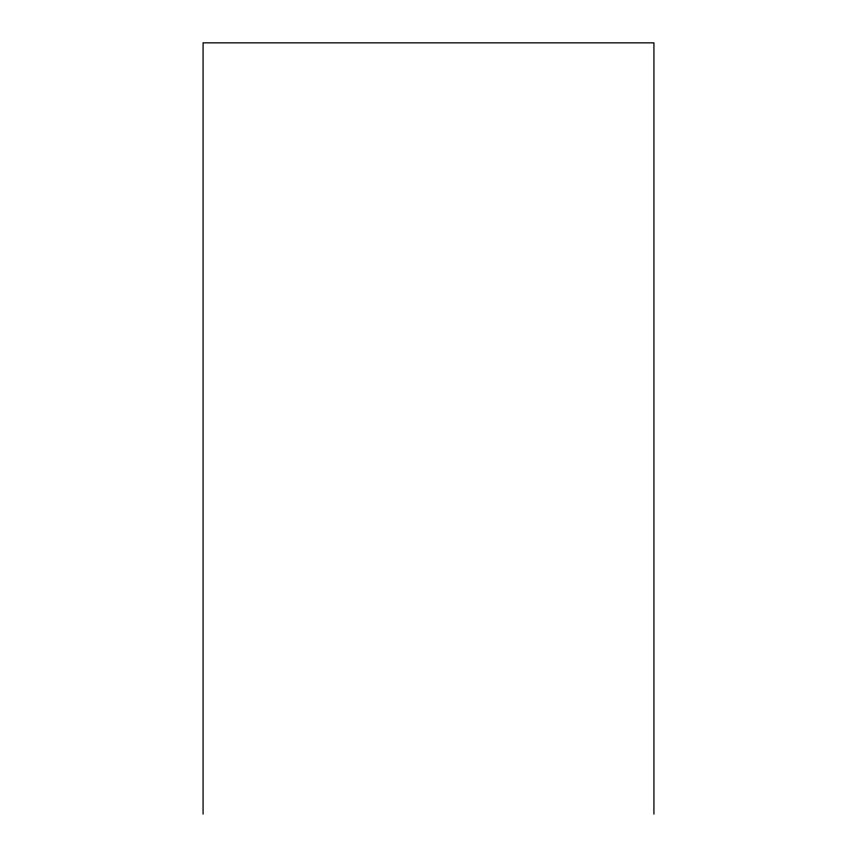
<?xml version="1.0" encoding="UTF-8"?>
<svg xmlns="http://www.w3.org/2000/svg" width="857" height="857" viewBox="0 0 857 857"><rect width="100%" height="100%" fill="white"/><g stroke="black" fill="none" stroke-linecap="round" stroke-linejoin="round"><path stroke-width="1.29" d="M653.923 814.15L653.923 42.85L203.077 42.85L203.077 814.15"/></g></svg>
